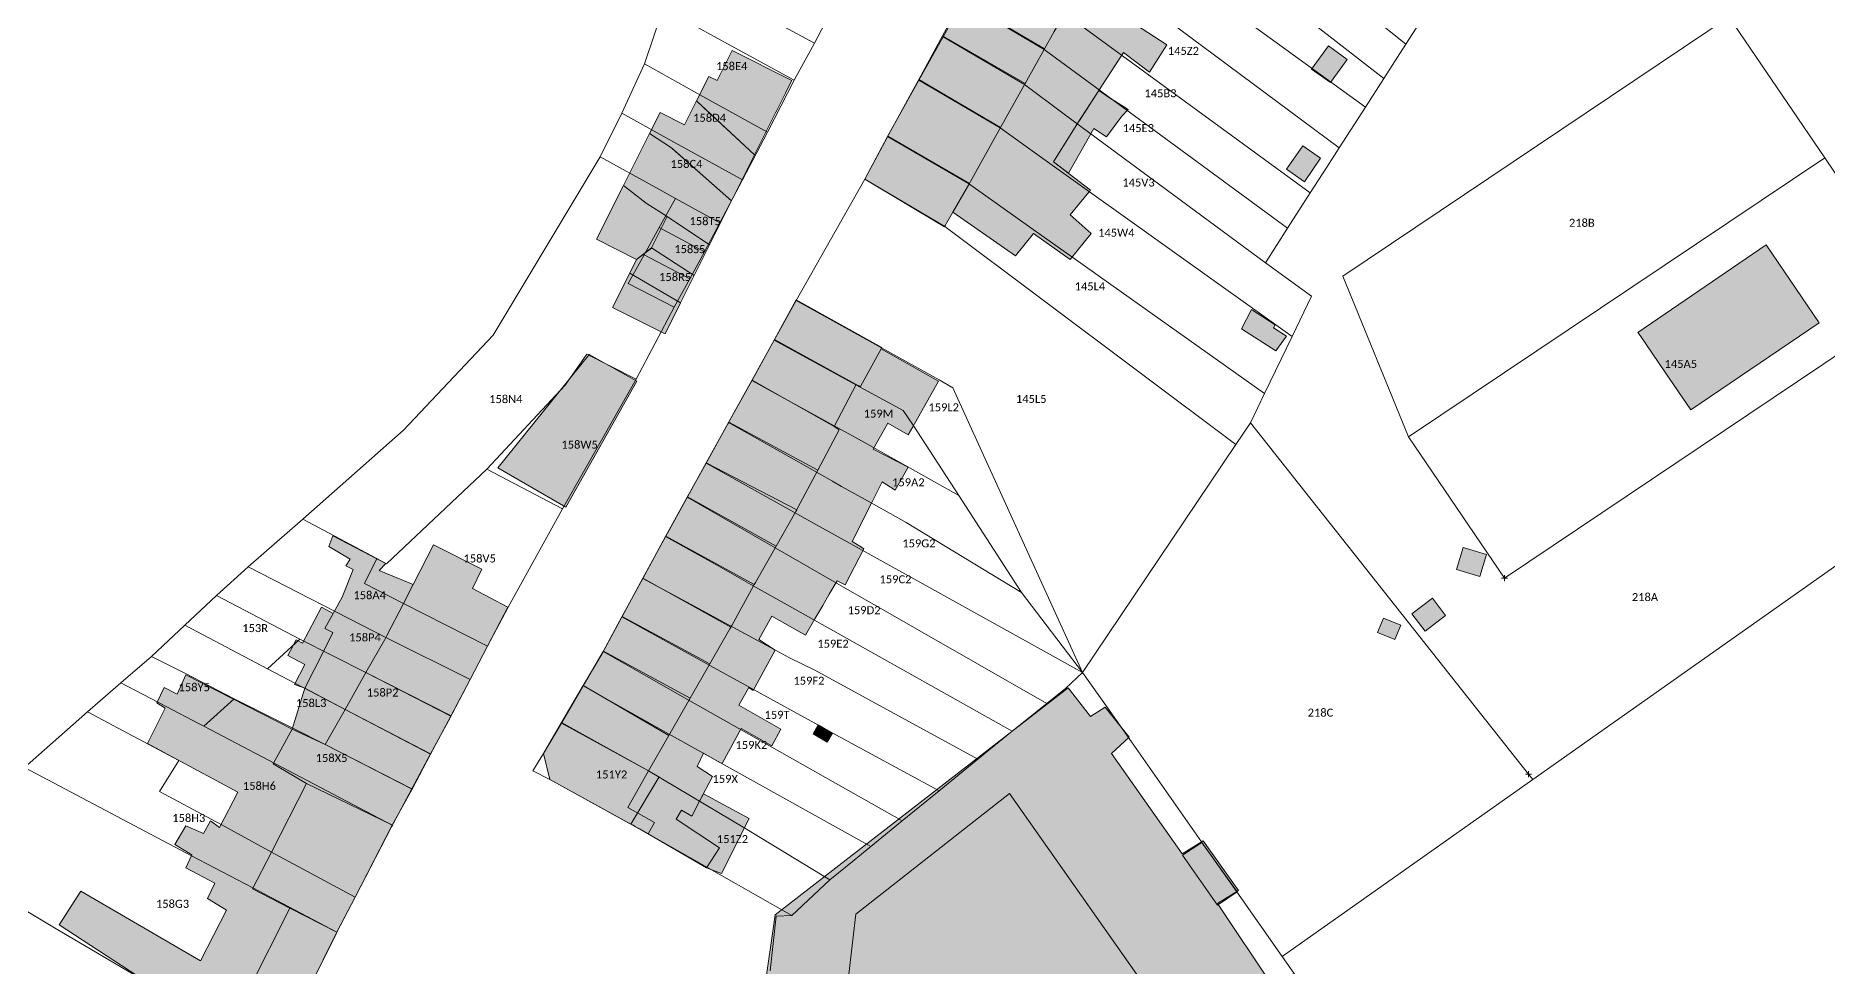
# Model space of a CAD drawing. Header units: metres. Extents: x 113120 to 240396, y 120329 to 242116.
# Drawn here: x 119616.5 to 119795.6, y 121404.3 to 121497.3 of the extents above; entities that cross this region are included whole.
import ezdxf

# ---------------------------------------------------------------- set-up
doc = ezdxf.new("R2010")
doc.units = ezdxf.units.M
doc.header["$LTSCALE"] = 3
doc.header["$PDMODE"] = 2
doc.header["$PDSIZE"] = 0.3
for name, color, linetype, lineweight in [('Bpn_CaPa', 78, 'Continuous', 0), ('Bpn_ReBu', 4, 'Continuous', 0), ('Bpt_CaNu', 7, 'Continuous', 0), ('Bpt_PrSt', 7, 'Continuous', 0), ('Hachure bâtiment', 11, 'Continuous', 0)]:
    doc.layers.add(name, color=color, linetype=linetype, lineweight=lineweight)
doc.styles.add('Legend', font='')
doc.styles.get('Legend').set_extended_font_data('Calibri')

msp = doc.modelspace()

# ---------------------------------------------------------------- hatches: boundary and pattern name
at = {"layer": 'Hachure bâtiment'}
h = msp.add_hatch(color=256, dxfattribs=at)
h.dxf.hatch_style = 1
h.paths.add_polyline_path([(119719.34, 121499.58), (119718.28, 121497.75), (119717.3, 121496), (119709.07, 121500.83), (119711.01, 121504.35)])
h = msp.add_hatch(color=256, dxfattribs=at)
h.dxf.hatch_style = 1
h.paths.add_polyline_path([(119729.55, 121496.4), (119727.8, 121493.67), (119725.22, 121495.62), (119722.74, 121491.82), (119720.65, 121488.62), (119718.22, 121484.72), (119721.9, 121481.87), (119721.74, 121481.67), (119719.87, 121479.4), (119721.97, 121477.55), (119719.89, 121474.93), (119716.2, 121477.55), (119714.42, 121475.32), (119708.14, 121479.66), (119709.61, 121482.2), (119709.73, 121482.39), (119709.81, 121482.54), (119709.92, 121482.73), (119712.93, 121488.15), (119715.24, 121492.29), (119715.38, 121492.55), (119717.3, 121496), (119718.28, 121497.75), (119719.34, 121499.58), (119720.8, 121502.1)])
h = msp.add_hatch(color=256, dxfattribs=at)
h.dxf.hatch_style = 1
h.paths.add_polyline_path([(119717.3, 121496), (119715.38, 121492.55), (119707.12, 121497.3), (119707.69, 121498.34), (119707.84, 121498.61), (119708.43, 121499.67), (119709.07, 121500.83)])
h = msp.add_hatch(color=256, dxfattribs=at)
h.dxf.hatch_style = 1
h.paths.add_polyline_path([(119715.38, 121492.55), (119715.24, 121492.29), (119712.93, 121488.15), (119704.74, 121492.94), (119707.12, 121497.3)])
h = msp.add_hatch(color=256, dxfattribs=at)
h.dxf.hatch_style = 1
h.paths.add_polyline_path([(119684.57, 121492.85), (119686.07, 121495.83), (119692.05, 121492.84), (119691.59, 121491.92), (119691.41, 121491.57), (119691.29, 121491.31), (119690.55, 121489.85), (119690.43, 121489.6), (119689.83, 121488.41), (119688.33, 121485.42), (119683.22, 121490.14), (119682.52, 121490.79), (119683.76, 121493.25)])
h = msp.add_hatch(color=256, dxfattribs=at)
h.dxf.hatch_style = 1
h.paths.add_polyline_path([(119747.57, 121494.95), (119745.9, 121492.62), (119744.02, 121493.97), (119745.7, 121496.3)])
h = msp.add_hatch(color=256, dxfattribs=at)
h.dxf.hatch_style = 1
h.paths.add_polyline_path([(119712.93, 121488.15), (119709.92, 121482.73), (119709.81, 121482.54), (119701.65, 121487.28), (119701.73, 121487.42), (119704.74, 121492.94)])
h = msp.add_hatch(color=256, dxfattribs=at)
h.dxf.hatch_style = 1
h.paths.add_polyline_path([(119680.12, 121486), (119680.02, 121486.1), (119677.82, 121487.53), (119678.88, 121489.65), (119681.33, 121488.42), (119682.52, 121490.79), (119688.33, 121485.42), (119688.13, 121485.01), (119686.03, 121480.82)])
h = msp.add_hatch(color=256, dxfattribs=at)
h.dxf.hatch_style = 1
h.paths.add_polyline_path([(119722.24, 121488.04), (119719.72, 121483.56), (119718.22, 121484.72), (119720.65, 121488.62), (119720.87, 121488.95), (119722.74, 121491.82), (119723.93, 121491.05), (119724.32, 121490.8), (119725.68, 121489.93), (119725.06, 121489.27), (119723.51, 121487.2)], flags=17)
h = msp.add_hatch(color=256, dxfattribs=at)
h.dxf.hatch_style = 1
h.paths.add_polyline_path([(119686.03, 121480.82), (119683.82, 121476.4), (119679.59, 121479.25), (119677.49, 121480.58), (119675.22, 121482.33), (119677.82, 121487.53), (119680.02, 121486.1)])
h = msp.add_hatch(color=256, dxfattribs=at)
h.dxf.hatch_style = 1
h.paths.add_polyline_path([(119709.81, 121482.54), (119709.73, 121482.39), (119709.61, 121482.2), (119708.14, 121479.66), (119707.52, 121478.58), (119707.41, 121478.39), (119707.32, 121478.22), (119699.35, 121482.97), (119699.43, 121483.1), (119701.57, 121487.13), (119701.65, 121487.28)])
h = msp.add_hatch(color=256, dxfattribs=at)
h.dxf.hatch_style = 1
h.paths.add_polyline_path([(119744.92, 121485.07), (119743.3, 121482.72), (119741.52, 121483.97), (119743.15, 121486.32)])
h = msp.add_hatch(color=256, dxfattribs=at)
h.dxf.hatch_style = 1
h.paths.add_polyline_path([(119672.53, 121476.96), (119675.22, 121482.33), (119677.49, 121480.58), (119679.59, 121479.25), (119678.02, 121476.11), (119676.53, 121474.95)])
h = msp.add_hatch(color=256, dxfattribs=at)
h.dxf.hatch_style = 1
h.paths.add_polyline_path([(119678.02, 121476.11), (119679.59, 121479.25), (119683.82, 121476.4), (119682.29, 121473.34)])
h = msp.add_hatch(color=256, dxfattribs=at)
h.dxf.hatch_style = 1
h.paths.add_polyline_path([(119676.53, 121474.95), (119678.01, 121476.09), (119678.02, 121476.11), (119682.29, 121473.34), (119680.91, 121470.6), (119675.84, 121473.58)])
h = msp.add_hatch(color=256, dxfattribs=at)
h.dxf.hatch_style = 1
h.paths.add_polyline_path([(119794.77, 121468.62), (119781.95, 121459.9), (119779.35, 121463.71), (119776.87, 121467.33), (119776.65, 121467.65), (119789.47, 121476.4)])
h = msp.add_hatch(color=256, dxfattribs=at)
h.dxf.hatch_style = 1
h.paths.add_polyline_path([(119679.37, 121467.52), (119674.12, 121470.14), (119675.84, 121473.58), (119680.91, 121470.6)])
h = msp.add_hatch(color=256, dxfattribs=at)
h.dxf.hatch_style = 1
h.paths.add_polyline_path([(119701.05, 121466.15), (119700.97, 121466), (119698.92, 121462.25), (119698.5, 121462.45), (119690.31, 121466.94), (119692.5, 121470.9)])
h = msp.add_hatch(color=256, dxfattribs=at)
h.dxf.hatch_style = 1
h.paths.add_polyline_path([(119740.37, 121468.42), (119740.2, 121468.12), (119741.52, 121467.27), (119740.44, 121465.8), (119737.02, 121468.02), (119738, 121469.95)])
h = msp.add_hatch(color=256, dxfattribs=at)
h.dxf.hatch_style = 1
h.paths.add_polyline_path([(119698.5, 121462.45), (119696.3, 121458.25), (119688.07, 121462.89), (119690.31, 121466.94)])
h = msp.add_hatch(color=256, dxfattribs=at)
h.dxf.hatch_style = 1
h.paths.add_polyline_path([(119676.54, 121462.79), (119669.46, 121450.2), (119662.67, 121454.13), (119671.79, 121465.46)])
h = msp.add_hatch(color=256, dxfattribs=at)
h.dxf.hatch_style = 1
h.paths.add_polyline_path([(119699.36, 121391.81), (119714.3, 121375.18), (119717.67, 121377.59), (119718.8, 121376.31), (119723.77, 121380.49), (119722.64, 121381.62), (119735.02, 121391.44), (119713.82, 121421.56), (119698.44, 121409.5), (119696.51, 121392.94)], flags=16)
h.paths.add_polyline_path([(119706.71, 121462.79), (119704.14, 121458.23), (119703.67, 121457.42), (119701.65, 121458.57), (119700.2, 121456), (119703.7, 121454.17), (119702.4, 121451.9), (119701.1, 121452.72), (119700.02, 121450.6), (119698.07, 121446.77), (119699.01, 121446.18), (119699.25, 121446.03), (119697.4, 121442.42), (119696.57, 121442.82), (119695.8, 121441.49), (119695.15, 121440.37), (119694.36, 121439.01), (119693.42, 121437.4), (119690.05, 121439.3), (119688.75, 121436.95), (119690.37, 121435.9), (119688.2, 121431.85), (119687.75, 121432.17), (119686.75, 121430.4), (119690.95, 121428), (119690.05, 121426.32), (119687, 121428.05), (119685.08, 121424.55), (119684.8, 121424.71), (119683.22, 121425.6), (119682.57, 121424.27), (119684.12, 121423.25), (119682.83, 121420.79), (119682.05, 121419.3), (119681.02, 121419.9), (119680.47, 121419), (119684.82, 121416.15), (119683.52, 121414.15), (119676.82, 121418.03), (119676.43, 121418.25), (119676.17, 121418.4), (119675.95, 121418.5), (119678.77, 121423.22), (119677.72, 121423.82), (119679.75, 121427.37), (119681.88, 121431.08), (119683.85, 121434.52), (119685.85, 121438.02), (119685.95, 121438.19), (119686.04, 121438.35), (119688.22, 121442.32), (119688.3, 121442.45), (119688.41, 121442.65), (119690.47, 121446.29), (119692.45, 121449.77), (119692.54, 121449.93), (119692.62, 121450.09), (119694.65, 121453.89), (119696.8, 121457.92), (119696.3, 121458.25), (119698.5, 121462.45), (119698.92, 121462.25), (119700.97, 121466)])
h = msp.add_hatch(color=256, dxfattribs=at)
h.dxf.hatch_style = 1
h.paths.add_polyline_path([(119696.3, 121458.25), (119696.8, 121457.92), (119694.65, 121453.89), (119685.74, 121458.67), (119685.85, 121458.87), (119688.07, 121462.89)], flags=17)
h = msp.add_hatch(color=256, dxfattribs=at)
h.dxf.hatch_style = 1
h.paths.add_polyline_path([(119694.65, 121453.89), (119692.62, 121450.09), (119692.54, 121449.93), (119683.5, 121454.63), (119685.65, 121458.52), (119685.74, 121458.67)], flags=17)
h = msp.add_hatch(color=256, dxfattribs=at)
h.dxf.hatch_style = 1
h.paths.add_polyline_path([(119692.54, 121449.93), (119692.45, 121449.77), (119690.47, 121446.29), (119681.62, 121451.22), (119683.5, 121454.63)], flags=17)
h = msp.add_hatch(color=256, dxfattribs=at)
h.dxf.hatch_style = 1
h.paths.add_polyline_path([(119690.47, 121446.29), (119688.41, 121442.65), (119688.3, 121442.45), (119679.45, 121447.3), (119681.62, 121451.22)], flags=17)
h = msp.add_hatch(color=256, dxfattribs=at)
h.dxf.hatch_style = 1
h.paths.add_polyline_path([(119651.44, 121444.56), (119650.8, 121443.85), (119654.19, 121442.47), (119653.21, 121440.56), (119651.53, 121437.3), (119651.46, 121437.16), (119651.35, 121436.97), (119649.47, 121433.65), (119647.39, 121429.97), (119643.37, 121432.1), (119645.23, 121435.75), (119646.15, 121437.67), (119645.37, 121438.07), (119647.1, 121441.2), (119648.2, 121443.97), (119647.47, 121444.32), (119647.9, 121445), (119645.75, 121446.25), (119646.17, 121447.32)])
h = msp.add_hatch(color=256, dxfattribs=at)
h.dxf.hatch_style = 1
h.paths.add_polyline_path([(119688.3, 121442.45), (119688.22, 121442.32), (119686.04, 121438.35), (119685.95, 121438.19), (119677.16, 121443.09), (119679.45, 121447.3)], flags=17)
h = msp.add_hatch(color=256, dxfattribs=at)
h.dxf.hatch_style = 1
h.paths.add_polyline_path([(119661.07, 121444), (119660.12, 121442.07), (119663.65, 121440.2), (119661.62, 121436.3), (119653.21, 121440.56), (119654.19, 121442.47), (119656.22, 121446.42)])
h = msp.add_hatch(color=256, dxfattribs=at)
h.dxf.hatch_style = 1
h.paths.add_polyline_path([(119761.5, 121445.45), (119760.85, 121443.27), (119758.52, 121443.97), (119759.17, 121446.17)])
h = msp.add_hatch(color=256, dxfattribs=at)
h.dxf.hatch_style = 1
h.paths.add_polyline_path([(119685.95, 121438.19), (119685.85, 121438.02), (119683.85, 121434.52), (119675.08, 121439.25), (119677.16, 121443.09)])
h = msp.add_hatch(color=256, dxfattribs=at)
h.dxf.hatch_style = 1
h.paths.add_polyline_path([(119643.37, 121432.1), (119642.31, 121432.47), (119643.35, 121434.45), (119641.64, 121435.35), (119642.48, 121436.94), (119643.13, 121436.6), (119645.02, 121440.19), (119646.2, 121439.57), (119645.37, 121438.07), (119646.15, 121437.67), (119645.23, 121435.75)])
h = msp.add_hatch(color=256, dxfattribs=at)
h.dxf.hatch_style = 1
h.paths.add_polyline_path([(119661.62, 121436.3), (119659.88, 121432.97), (119651.46, 121437.16), (119651.53, 121437.3), (119653.21, 121440.56)])
h = msp.add_hatch(color=256, dxfattribs=at)
h.dxf.hatch_style = 1
h.paths.add_polyline_path([(119757.42, 121439.37), (119755.37, 121437.8), (119754.05, 121439.52), (119756.1, 121441.08)])
h = msp.add_hatch(color=256, dxfattribs=at)
h.dxf.hatch_style = 1
h.paths.add_polyline_path([(119683.85, 121434.52), (119681.88, 121431.08), (119673.21, 121435.8), (119673.32, 121436), (119675.08, 121439.25)])
h = msp.add_hatch(color=256, dxfattribs=at)
h.dxf.hatch_style = 1
h.paths.add_polyline_path([(119752.95, 121438.4), (119752.35, 121436.95), (119750.62, 121437.67), (119751.2, 121439.1)])
h = msp.add_hatch(color=256, dxfattribs=at)
h.dxf.hatch_style = 1
h.paths.add_polyline_path([(119659.88, 121432.97), (119658.09, 121429.54), (119657.99, 121429.34), (119649.47, 121433.65), (119651.35, 121436.97), (119651.46, 121437.16)])
h = msp.add_hatch(color=256, dxfattribs=at)
h.dxf.hatch_style = 1
h.paths.add_polyline_path([(119681.88, 121431.08), (119679.75, 121427.37), (119671.2, 121432.37), (119673.14, 121435.67), (119673.21, 121435.8)])
h = msp.add_hatch(color=256, dxfattribs=at)
h.dxf.hatch_style = 1
h.paths.add_polyline_path([(119642.09, 121427.98), (119640.2, 121424.52), (119643.52, 121422.55), (119640.01, 121415.7), (119638.12, 121412.02), (119641.87, 121410.12), (119637.77, 121401.97), (119640.92, 121400.24), (119638.67, 121396.13), (119630.1, 121401.07), (119626.9, 121395.79), (119623.89, 121390.81), (119623.73, 121390.56), (119622.01, 121391.58), (119624.05, 121394.92), (119621.65, 121396.57), (119622.8, 121398.32), (119625.02, 121396.82), (119628.2, 121402.32), (119618.8, 121408.45), (119620.97, 121411.8), (119632.92, 121404.85), (119635.52, 121409.9), (119633.62, 121411.07), (119634.35, 121412.6), (119631.45, 121414.15), (119632.07, 121415.45), (119630.35, 121416.47), (119631.47, 121418.35), (119633.22, 121417.57), (119633.92, 121418.82), (119634.82, 121418.17), (119636.65, 121421.7), (119630.1, 121425.23), (119627.62, 121426.57), (119629.4, 121430.1), (119628.55, 121430.62), (119629.3, 121432.17), (119630.6, 121431.5), (119631.47, 121433.42)])
h = msp.add_hatch(color=256, dxfattribs=at)
h.dxf.hatch_style = 1
h.paths.add_polyline_path([(119657.99, 121429.34), (119657.91, 121429.19), (119655.93, 121425.52), (119647.39, 121429.97), (119649.47, 121433.65)])
h = msp.add_hatch(color=256, dxfattribs=at)
h.dxf.hatch_style = 1
h.paths.add_polyline_path([(119643.37, 121432.1), (119647.39, 121429.97), (119645.4, 121426.47), (119642.09, 121427.98)])
h = msp.add_hatch(color=256, dxfattribs=at)
h.dxf.hatch_style = 1
h.paths.add_polyline_path([(119679.75, 121427.37), (119677.72, 121423.82), (119669.03, 121428.65), (119671.2, 121432.37)])
h = msp.add_hatch(color=256, dxfattribs=at)
h.dxf.hatch_style = 1
h.paths.add_polyline_path([(119699.36, 121391.81), (119714.3, 121375.18), (119717.67, 121377.59), (119718.8, 121376.31), (119723.77, 121380.49), (119722.64, 121381.62), (119735.02, 121391.44), (119713.82, 121421.56), (119698.44, 121409.5), (119696.51, 121392.94)], flags=16)
h.paths.add_polyline_path([(119687.04, 121386.21), (119690.39, 121409.44), (119719.68, 121432.12), (119721.92, 121429.25), (119723.37, 121430.21), (119725.77, 121427.18), (119724.01, 121425.57), (119731.09, 121415.54), (119733.18, 121416.82), (119736.71, 121411.86), (119734.63, 121410.58), (119740.18, 121402.25), (119742.26, 121403.7), (119744.83, 121400.18), (119742.59, 121398.57), (119745.96, 121394.57), (119732.91, 121383.81), (119741.14, 121373.7), (119764.46, 121359.77), (119768.15, 121360.1), (119772.01, 121355.14), (119769.13, 121348.39), (119764, 121347.1), (119759.82, 121352.38), (119754.84, 121353.65), (119752.11, 121350.11), (119728.17, 121363.85), (119729.45, 121365.45), (119723.02, 121369.29), (119720.94, 121366.23), (119721.74, 121365.91), (119717.48, 121359.07), (119714.42, 121360.67), (119719.71, 121369.67), (119717.46, 121371.51), (119706.5, 121362.67), (119697.09, 121373.67)])
h = msp.add_hatch(color=256, dxfattribs=at)
h.dxf.hatch_style = 1
h.paths.add_polyline_path([(119655.93, 121425.52), (119654.05, 121422.02), (119645.4, 121426.47), (119647.39, 121429.97)])
h = msp.add_hatch(color=256, dxfattribs=at)
h.dxf.hatch_style = 1
h.paths.add_polyline_path([(119645.4, 121426.47), (119654.05, 121422.02), (119652.21, 121418.59), (119652.11, 121418.39), (119643.52, 121422.55), (119640.2, 121424.52), (119642.09, 121427.98)])
h = msp.add_hatch(color=256, dxfattribs=at)
h.dxf.hatch_style = 1
h.paths.add_polyline_path([(119677.72, 121423.82), (119678.77, 121423.22), (119675.95, 121418.5), (119667.85, 121422.95), (119667.22, 121425.55), (119669.03, 121428.65)])
h = msp.add_hatch(color=256, dxfattribs=at)
h.dxf.hatch_style = 1
h.paths.add_polyline_path([(119696.12, 121427.6), (119695.6, 121426.7), (119694.17, 121427.52), (119694.7, 121428.42)], flags=17)
h = msp.add_hatch(color=256, dxfattribs=at)
h.dxf.hatch_style = 1
h.paths.add_polyline_path([(119652.11, 121418.39), (119652.02, 121418.23), (119648.38, 121411.2), (119640.01, 121415.7), (119643.52, 121422.55)])
h = msp.add_hatch(color=256, dxfattribs=at)
h.dxf.hatch_style = 1
h.paths.add_polyline_path([(119683.52, 121414.15), (119684.82, 121416.15), (119680.47, 121419), (119681.02, 121419.9), (119682.05, 121419.3), (119682.83, 121420.79), (119683.22, 121421.52), (119687.78, 121419.07), (119685.03, 121413.58)])
h = msp.add_hatch(color=256, dxfattribs=at)
h.dxf.hatch_style = 1
h.paths.add_polyline_path([(119684.58, 121382.63), (119683.9, 121383.44), (119687.04, 121386.21), (119697.09, 121373.67), (119692.82, 121370.14), (119688.2, 121375.45), (119683.46, 121381.71)])
h.paths.add_polyline_path([(119699.36, 121391.81), (119714.3, 121375.18), (119717.67, 121377.59), (119718.8, 121376.31), (119723.77, 121380.49), (119722.64, 121381.62), (119735.02, 121391.44), (119713.82, 121421.56), (119698.44, 121409.5), (119696.51, 121392.94)], flags=16)
h = msp.add_hatch(color=256, dxfattribs=at)
h.dxf.hatch_style = 1
h.paths.add_polyline_path([(119736.57, 121411.72), (119734.61, 121410.42), (119731.11, 121415.4), (119733.04, 121416.67)], flags=17)
h.paths.add_polyline_path([(119699.36, 121391.81), (119714.3, 121375.18), (119717.67, 121377.59), (119718.8, 121376.31), (119723.77, 121380.49), (119722.64, 121381.62), (119735.02, 121391.44), (119713.82, 121421.56), (119698.44, 121409.5), (119696.51, 121392.94)], flags=16)
h = msp.add_hatch(color=256, dxfattribs=at)
h.dxf.hatch_style = 1
h.paths.add_polyline_path([(119648.38, 121411.2), (119646.67, 121407.89), (119646.56, 121407.69), (119641.87, 121410.12), (119638.12, 121412.02), (119640.01, 121415.7)])
h = msp.add_hatch(color=256, dxfattribs=at)
h.dxf.hatch_style = 1
h.paths.add_polyline_path([(119646.56, 121407.69), (119646.5, 121407.55), (119642.45, 121399.4), (119640.92, 121400.24), (119637.77, 121401.97), (119641.87, 121410.12)])

# ---------------------------------------------------------------- linework, layer by layer
at = {"layer": 'Bpn_CaPa'}
for points in [[(119775.13, 121514.21), (119773.29, 121516.85), (119770.76, 121520.51), (119770.59, 121520.72), (119769.34, 121522.24), (119768.1, 121523.79), (119767.93, 121524.26), (119771.34, 121528.28), (119774.66, 121532.21), (119851.23, 121424.46), (119931.09, 121312.98), (119960.85, 121272.14), (119977.53, 121266.37), (119968.02, 121256.46), (119957.59, 121269.29), (119935.53, 121296.44), (119905.82, 121335.93), (119810.1, 121474.64), (119804.89, 121470.98), (119795.36, 121485.1), (119785.76, 121499.2), (119775.13, 121514.21)], [(119753.46, 121496.47), (119735.46, 121510.94), (119728.92, 121516.51), (119720.66, 121521.25), (119722.83, 121525.13), (119731.05, 121520.27), (119747, 121506.62), (119751.77, 121503.13), (119755.74, 121500.02), (119753.46, 121496.47)], [(119753.46, 121496.47), (119751.24, 121493.03), (119732.77, 121507.4), (119726.52, 121512.27), (119718.29, 121517.02), (119720.66, 121521.25), (119728.92, 121516.51), (119735.46, 121510.94), (119753.46, 121496.47)], [(119749.4, 121490.17), (119724.31, 121508.36), (119716.18, 121513.25), (119718.29, 121517.02), (119726.52, 121512.27), (119732.77, 121507.4), (119751.24, 121493.03), (119749.4, 121490.17)], [(119749.4, 121490.17), (119746.79, 121486.1), (119722.1, 121504.45), (119713.89, 121509.18), (119716.18, 121513.25), (119724.31, 121508.36), (119749.4, 121490.17)], [(119682, 121510.81), (119689.06, 121507.06), (119697.46, 121502.57), (119694.31, 121496.58), (119687.89, 121500.03), (119680.38, 121504.08), (119682, 121510.81)], [(119743.89, 121481.6), (119719.32, 121499.53), (119711.12, 121504.22), (119713.89, 121509.18), (119722.1, 121504.45), (119746.79, 121486.1), (119745.55, 121484.18), (119743.89, 121481.6)], [(119692.3, 121492.86), (119685.98, 121496.31), (119679.17, 121500.03), (119680.38, 121504.08), (119687.89, 121500.03), (119694.31, 121496.58), (119692.3, 121492.86)], [(119741.63, 121478.09), (119717.29, 121495.94), (119709.16, 121500.72), (119711.12, 121504.22), (119719.32, 121499.53), (119743.89, 121481.6), (119741.63, 121478.09)], [(119692.3, 121492.86), (119689.61, 121487.68), (119683.15, 121491.22), (119677.33, 121494.5), (119679.17, 121500.03), (119685.98, 121496.31), (119692.3, 121492.86)], [(119741.63, 121478.09), (119739.4, 121474.62), (119721.72, 121487.66), (119719.16, 121489.57), (119715.31, 121492.44), (119707.19, 121497.2), (119709.16, 121500.72), (119717.29, 121495.94), (119741.63, 121478.09)], [(119753.72, 121457.21), (119747.14, 121473.29), (119783.65, 121497.78), (119785.59, 121499.08), (119785.76, 121499.2), (119795.36, 121485.1), (119753.72, 121457.21)], [(119704.76, 121492.87), (119707.19, 121497.2), (119715.31, 121492.44), (119719.16, 121489.57), (119721.72, 121487.66), (119739.4, 121474.62), (119744.01, 121471.29), (119742.07, 121467.26), (119717.63, 121484.72), (119712.87, 121488.12), (119704.76, 121492.87)], [(119687.11, 121482.9), (119680.67, 121486.44), (119675.06, 121489.56), (119677.33, 121494.5), (119683.15, 121491.22), (119689.61, 121487.68), (119687.11, 121482.9)], [(119704.76, 121492.87), (119712.87, 121488.12), (119717.63, 121484.72), (119742.07, 121467.26), (119739.32, 121461.55), (119723.96, 121472.44), (119721.19, 121474.4), (119716.19, 121477.94), (119709.71, 121482.54), (119701.61, 121487.25), (119704.76, 121492.87)], [(119687.11, 121482.9), (119684.85, 121478.61), (119680.43, 121481.04), (119678.45, 121482.13), (119672.88, 121485.19), (119675.06, 121489.56), (119680.67, 121486.44), (119687.11, 121482.9)], [(119736.44, 121456.44), (119707.34, 121478.25), (119699.35, 121482.97), (119701.61, 121487.25), (119709.71, 121482.54), (119716.19, 121477.94), (119721.19, 121474.4), (119723.96, 121472.44), (119739.32, 121461.55), (119737.91, 121458.63), (119736.44, 121456.44)], [(119643.14, 121448.98), (119653.22, 121457.88), (119662.2, 121467.37), (119672.88, 121485.19), (119678.45, 121482.13), (119680.43, 121481.04), (119678.8, 121478.14), (119677.28, 121475.42), (119675.7, 121472.56), (119680.3, 121470.17), (119676.47, 121462.97), (119671.55, 121465.47), (119669.37, 121462.37), (119661.55, 121453.99), (119651.52, 121444.52), (119650.55, 121445.06), (119643.14, 121448.98)], [(119753.72, 121457.21), (119795.36, 121485.1), (119804.89, 121470.98), (119763.31, 121443.1), (119753.72, 121457.21)], [(119736.44, 121456.44), (119721.13, 121433.67), (119708.15, 121462.12), (119706.78, 121462.91), (119692.48, 121470.86), (119699.35, 121482.97), (119707.34, 121478.25), (119736.44, 121456.44)], [(119680.43, 121481.04), (119684.85, 121478.61), (119683.31, 121475.7), (119678.8, 121478.14), (119680.43, 121481.04)], [(119681.84, 121473.01), (119677.28, 121475.42), (119678.8, 121478.14), (119683.31, 121475.7), (119681.84, 121473.01)], [(119681.84, 121473.01), (119680.3, 121470.17), (119675.7, 121472.56), (119677.28, 121475.42), (119681.84, 121473.01)], [(119708.74, 121451.36), (119704.17, 121458.38), (119703.17, 121459.84), (119698.44, 121462.43), (119690.29, 121466.89), (119692.48, 121470.86), (119706.78, 121462.91), (119708.15, 121462.12), (119721.13, 121433.67), (119715.02, 121441.67), (119708.74, 121451.36)], [(119708.74, 121451.36), (119698.49, 121457.11), (119696.29, 121458.32), (119688.05, 121462.85), (119690.29, 121466.89), (119698.44, 121462.43), (119703.17, 121459.84), (119704.17, 121458.38), (119708.74, 121451.36)], [(119661.55, 121453.99), (119669.37, 121462.37), (119671.55, 121465.47), (119676.47, 121462.97), (119669.11, 121450.01), (119661.55, 121453.99)], [(119708.74, 121451.36), (119715.02, 121441.67), (119703.48, 121448.64), (119699.97, 121450.61), (119697.03, 121452.26), (119696.11, 121452.77), (119685.72, 121458.65), (119688.05, 121462.85), (119696.29, 121458.32), (119698.49, 121457.11), (119708.74, 121451.36)], [(119715.02, 121441.67), (119721.13, 121433.67), (119696.08, 121447.56), (119694.82, 121448.26), (119683.48, 121454.59), (119685.72, 121458.65), (119696.11, 121452.77), (119697.03, 121452.26), (119699.97, 121450.61), (119703.48, 121448.64), (119715.02, 121441.67)], [(119736.44, 121456.44), (119737.91, 121458.63), (119765.7, 121423.5), (119766.13, 121422.95), (119741.07, 121405.28), (119736.54, 121411.72), (119733.03, 121416.73), (119726.01, 121426.72), (119723.65, 121430.08), (119721.13, 121433.67), (119736.44, 121456.44)], [(119717.55, 121430.56), (119697.23, 121442.2), (119696.13, 121442.83), (119681.59, 121451.17), (119683.48, 121454.59), (119694.82, 121448.26), (119696.08, 121447.56), (119721.13, 121433.67), (119719.4, 121432.05), (119717.55, 121430.56)], [(119661.62, 121436.3), (119653.21, 121440.56), (119649.33, 121442.56), (119650.55, 121445.06), (119651.52, 121444.52), (119661.55, 121453.99), (119669.11, 121450.01), (119663.7, 121440.18), (119661.62, 121436.3)], [(119717.55, 121430.56), (119714.08, 121427.78), (119690.44, 121441.06), (119687.94, 121442.47), (119684.67, 121444.31), (119679.43, 121447.26), (119681.59, 121451.17), (119696.13, 121442.83), (119697.23, 121442.2), (119717.55, 121430.56)], [(119659.88, 121432.97), (119651.45, 121437.15), (119637.7, 121444.22), (119643.14, 121448.98), (119650.55, 121445.06), (119649.33, 121442.56), (119653.21, 121440.56), (119661.62, 121436.3), (119659.88, 121432.97)], [(119677.14, 121443.04), (119679.43, 121447.26), (119684.67, 121444.31), (119687.94, 121442.47), (119690.44, 121441.06), (119714.08, 121427.78), (119711.38, 121425.6), (119710.64, 121425), (119694.35, 121433.91), (119691.83, 121435.13), (119690.34, 121435.94), (119685.72, 121438.43), (119682.41, 121440.21), (119677.14, 121443.04)], [(119659.88, 121432.97), (119657.97, 121429.31), (119649.47, 121433.65), (119642.87, 121436.99), (119634.53, 121441.37), (119637.7, 121444.22), (119651.45, 121437.15), (119659.88, 121432.97)], [(119706.77, 121421.82), (119696.1, 121427.63), (119694.65, 121428.42), (119688.21, 121431.97), (119683.56, 121434.53), (119675.06, 121439.21), (119677.14, 121443.04), (119682.41, 121440.21), (119685.72, 121438.43), (119690.34, 121435.94), (119691.83, 121435.13), (119694.35, 121433.91), (119710.64, 121425), (119706.77, 121421.82)], [(119634.53, 121441.37), (119642.87, 121436.99), (119639.63, 121434.02), (119631.35, 121438.39), (119634.53, 121441.37)], [(119628.02, 121435.27), (119631.35, 121438.39), (119639.63, 121434.02), (119647.39, 121429.97), (119655.93, 121425.51), (119654.09, 121422), (119645.4, 121426.47), (119642.17, 121428.08), (119636.3, 121431.03), (119631.41, 121433.57), (119628.02, 121435.27)], [(119706.77, 121421.82), (119703.09, 121418.82), (119681.61, 121430.97), (119673.19, 121435.76), (119675.06, 121439.21), (119683.56, 121434.53), (119688.21, 121431.97), (119694.65, 121428.42), (119696.1, 121427.63), (119706.77, 121421.82)], [(119642.87, 121436.99), (119649.47, 121433.65), (119657.97, 121429.31), (119655.93, 121425.51), (119647.39, 121429.97), (119639.63, 121434.02), (119642.87, 121436.99)], [(119633.27, 121428.29), (119632.79, 121428.54), (119629.5, 121430.26), (119624.97, 121432.63), (119628.02, 121435.27), (119631.41, 121433.57), (119636.3, 121431.03), (119633.27, 121428.29)], [(119671.18, 121432.33), (119673.19, 121435.76), (119681.61, 121430.97), (119703.09, 121418.82), (119699.95, 121416.26), (119679.71, 121427.53), (119671.18, 121432.33)], [(119633.27, 121428.29), (119652.1, 121418.4), (119648.38, 121411.2), (119640.01, 121415.7), (119634.98, 121418.48), (119628.83, 121421.78), (119630.75, 121424.88), (119621.62, 121429.73), (119624.97, 121432.63), (119629.5, 121430.26), (119632.79, 121428.54), (119633.27, 121428.29)], [(119633.27, 121428.29), (119636.3, 121431.03), (119642.17, 121428.08), (119645.4, 121426.47), (119654.09, 121422), (119652.1, 121418.4), (119633.27, 121428.29)], [(119695.86, 121412.92), (119687.34, 121418.09), (119677.72, 121423.82), (119669.01, 121428.61), (119671.18, 121432.33), (119679.71, 121427.53), (119699.95, 121416.26), (119698.27, 121414.89), (119695.86, 121412.92)], [(119646.57, 121407.7), (119638.17, 121412.12), (119632.03, 121415.35), (119615.32, 121424.17), (119621.62, 121429.73), (119630.75, 121424.88), (119628.83, 121421.78), (119634.98, 121418.48), (119640.01, 121415.7), (119648.38, 121411.2), (119646.57, 121407.7)], [(119677.69, 121417.52), (119667.85, 121422.95), (119666.16, 121423.82), (119667.22, 121425.55), (119669.01, 121428.61), (119677.72, 121423.82), (119675.65, 121420.16), (119678.33, 121418.67), (119677.69, 121417.52)], [(119605.7, 121415.77), (119614.57, 121423.5), (119615.32, 121424.17), (119632.03, 121415.35), (119638.17, 121412.12), (119646.57, 121407.7), (119642.45, 121399.4), (119640.92, 121400.24), (119638.9, 121396.08), (119630.16, 121401.16), (119618.49, 121408.04), (119612.07, 121411.86), (119605.7, 121415.77)], [(119677.69, 121417.52), (119678.33, 121418.67), (119675.65, 121420.16), (119677.72, 121423.82), (119687.34, 121418.09), (119695.86, 121412.92), (119692.04, 121409.38), (119684.79, 121413.49), (119677.69, 121417.52)], [(119607.11, 121407.1), (119612.07, 121411.86), (119618.49, 121408.04), (119630.16, 121401.16), (119638.9, 121396.08), (119635.45, 121390.29), (119626.69, 121395.43), (119607.11, 121407.1)]]:
    msp.add_lwpolyline(points, close=True, dxfattribs=at)
for points in [[(119679.17, 121500.03), (119677.33, 121494.5), (119675.06, 121489.56), (119672.88, 121485.19), (119662.2, 121467.37), (119653.22, 121457.88), (119643.14, 121448.98), (119637.7, 121444.22), (119634.53, 121441.37), (119631.35, 121438.39), (119628.02, 121435.27), (119624.97, 121432.63), (119621.62, 121429.73), (119615.32, 121424.17), (119615.32, 121424.17), (119614.57, 121423.5), (119590.02, 121455.24), (119591.08, 121456.06), (119560.48, 121516.55)], [(119783.65, 121497.78), (119747.14, 121473.29), (119753.72, 121457.21), (119763.31, 121443.1), (119804.89, 121470.98), (119814.19, 121456.84), (119808.59, 121452.89), (119766.13, 121422.95), (119765.7, 121423.5), (119737.91, 121458.63), (119739.32, 121461.55), (119742.07, 121467.26), (119744.01, 121471.29), (119739.4, 121474.62), (119739.4, 121474.62), (119741.63, 121478.09), (119743.89, 121481.6), (119745.55, 121484.18), (119746.79, 121486.1), (119749.4, 121490.17), (119751.24, 121493.03), (119753.46, 121496.47), (119755.74, 121500.02)], [(119859.89, 121261.66), (119785, 121342.22), (119747.25, 121396.48), (119747.25, 121396.48), (119744.5, 121400.39), (119742.41, 121403.37), (119741.07, 121405.28), (119766.13, 121422.95), (119808.59, 121452.89)], [(119689.87, 121403.83), (119690.47, 121409.32), (119692.04, 121409.38), (119695.86, 121412.92), (119698.27, 121414.89), (119699.95, 121416.26), (119703.09, 121418.82), (119706.77, 121421.82), (119710.64, 121425), (119711.38, 121425.6), (119714.08, 121427.78), (119717.55, 121430.56), (119719.4, 121432.05), (119721.13, 121433.67), (119723.65, 121430.08), (119726.01, 121426.72), (119733.03, 121416.73), (119736.54, 121411.72), (119741.07, 121405.28), (119742.41, 121403.37)]]:
    msp.add_lwpolyline(points, dxfattribs=at)
at = {"layer": 'Bpn_ReBu'}
for points in [[(119719.34, 121499.58), (119718.28, 121497.75), (119717.3, 121496), (119709.07, 121500.83), (119711.01, 121504.35), (119719.34, 121499.58)], [(119717.3, 121496), (119715.38, 121492.55), (119707.12, 121497.3), (119707.69, 121498.34), (119707.84, 121498.61), (119708.43, 121499.67), (119709.07, 121500.83), (119717.3, 121496)], [(119715.38, 121492.55), (119715.24, 121492.29), (119712.93, 121488.15), (119704.74, 121492.94), (119707.12, 121497.3), (119715.38, 121492.55)], [(119684.57, 121492.85), (119686.07, 121495.83), (119692.05, 121492.84), (119691.59, 121491.92), (119691.41, 121491.57), (119691.29, 121491.31), (119690.55, 121489.85), (119690.43, 121489.6), (119689.83, 121488.41), (119688.33, 121485.42), (119683.22, 121490.14), (119682.52, 121490.79), (119683.76, 121493.25), (119684.57, 121492.85)], [(119747.57, 121494.95), (119745.9, 121492.62), (119744.02, 121493.97), (119745.7, 121496.3), (119747.57, 121494.95)], [(119712.93, 121488.15), (119709.92, 121482.73), (119709.81, 121482.54), (119701.65, 121487.28), (119701.73, 121487.42), (119704.74, 121492.94), (119712.93, 121488.15)], [(119680.12, 121486), (119680.02, 121486.1), (119677.82, 121487.53), (119678.88, 121489.65), (119681.33, 121488.42), (119682.52, 121490.79), (119688.33, 121485.42), (119688.13, 121485.01), (119686.03, 121480.82), (119680.12, 121486)], [(119722.24, 121488.04), (119719.72, 121483.56), (119718.22, 121484.72), (119720.65, 121488.62), (119720.87, 121488.95), (119722.74, 121491.82), (119723.93, 121491.05), (119724.32, 121490.8), (119725.68, 121489.93), (119725.06, 121489.27), (119723.51, 121487.2), (119722.24, 121488.04)], [(119686.03, 121480.82), (119683.82, 121476.4), (119679.59, 121479.25), (119677.49, 121480.58), (119675.22, 121482.33), (119677.82, 121487.53), (119680.02, 121486.1), (119686.03, 121480.82)], [(119709.81, 121482.54), (119709.73, 121482.39), (119709.61, 121482.2), (119708.14, 121479.66), (119707.52, 121478.58), (119707.41, 121478.39), (119707.32, 121478.22), (119699.35, 121482.97), (119699.43, 121483.1), (119701.57, 121487.13), (119701.65, 121487.28), (119709.81, 121482.54)], [(119744.92, 121485.07), (119743.3, 121482.72), (119741.52, 121483.97), (119743.15, 121486.32), (119744.92, 121485.07)], [(119672.53, 121476.96), (119675.22, 121482.33), (119677.49, 121480.58), (119679.59, 121479.25), (119678.02, 121476.11), (119676.53, 121474.95), (119672.53, 121476.96)], [(119678.02, 121476.11), (119679.59, 121479.25), (119683.82, 121476.4), (119682.29, 121473.34), (119678.02, 121476.11)], [(119676.53, 121474.95), (119678.01, 121476.09), (119678.02, 121476.11), (119682.29, 121473.34), (119680.91, 121470.6), (119675.84, 121473.58), (119676.53, 121474.95)], [(119794.77, 121468.62), (119781.95, 121459.9), (119779.35, 121463.71), (119776.87, 121467.33), (119776.65, 121467.65), (119789.47, 121476.4), (119794.77, 121468.62)], [(119679.37, 121467.52), (119674.12, 121470.14), (119675.84, 121473.58), (119680.91, 121470.6), (119679.37, 121467.52)], [(119701.05, 121466.15), (119700.97, 121466), (119698.92, 121462.25), (119698.5, 121462.45), (119690.31, 121466.94), (119692.5, 121470.9), (119701.05, 121466.15)], [(119740.37, 121468.42), (119740.2, 121468.12), (119741.52, 121467.27), (119740.44, 121465.8), (119737.02, 121468.02), (119738, 121469.95), (119740.37, 121468.42)], [(119698.5, 121462.45), (119696.3, 121458.25), (119688.07, 121462.89), (119690.31, 121466.94), (119698.5, 121462.45)], [(119676.54, 121462.79), (119669.46, 121450.2), (119662.67, 121454.13), (119671.79, 121465.46), (119676.54, 121462.79)], [(119706.71, 121462.79), (119704.14, 121458.23), (119703.67, 121457.42), (119701.65, 121458.57), (119700.2, 121456), (119703.7, 121454.17), (119702.4, 121451.9), (119701.1, 121452.72), (119700.02, 121450.6), (119698.07, 121446.77), (119699.01, 121446.18), (119699.25, 121446.03), (119697.4, 121442.42), (119696.57, 121442.82), (119695.8, 121441.49), (119695.15, 121440.37), (119694.36, 121439.01), (119693.42, 121437.4), (119690.05, 121439.3), (119688.75, 121436.95), (119690.37, 121435.9), (119688.2, 121431.85), (119687.75, 121432.17), (119686.75, 121430.4), (119690.95, 121428), (119690.05, 121426.32), (119687, 121428.05), (119685.08, 121424.55), (119684.8, 121424.71), (119683.22, 121425.6), (119682.57, 121424.27), (119684.12, 121423.25), (119682.83, 121420.79), (119682.05, 121419.3), (119681.02, 121419.9), (119680.47, 121419), (119684.82, 121416.15), (119683.52, 121414.15), (119676.82, 121418.03), (119676.43, 121418.25), (119676.17, 121418.4), (119675.95, 121418.5), (119678.77, 121423.22), (119677.72, 121423.82), (119679.75, 121427.37), (119681.88, 121431.08), (119683.85, 121434.52), (119685.85, 121438.02), (119685.95, 121438.19), (119686.04, 121438.35), (119688.22, 121442.32), (119688.3, 121442.45), (119688.41, 121442.65), (119690.47, 121446.29), (119692.45, 121449.77), (119692.54, 121449.93), (119692.62, 121450.09), (119694.65, 121453.89), (119696.8, 121457.92), (119696.3, 121458.25), (119698.5, 121462.45), (119698.92, 121462.25), (119700.97, 121466), (119706.71, 121462.79)], [(119696.3, 121458.25), (119696.8, 121457.92), (119694.65, 121453.89), (119685.74, 121458.67), (119685.85, 121458.87), (119688.07, 121462.89), (119696.3, 121458.25)], [(119694.65, 121453.89), (119692.62, 121450.09), (119692.54, 121449.93), (119683.5, 121454.63), (119685.65, 121458.52), (119685.74, 121458.67), (119694.65, 121453.89)], [(119692.54, 121449.93), (119692.45, 121449.77), (119690.47, 121446.29), (119681.62, 121451.22), (119683.5, 121454.63), (119692.54, 121449.93)], [(119690.47, 121446.29), (119688.41, 121442.65), (119688.3, 121442.45), (119679.45, 121447.3), (119681.62, 121451.22), (119690.47, 121446.29)], [(119651.44, 121444.56), (119650.8, 121443.85), (119654.19, 121442.47), (119653.21, 121440.56), (119651.53, 121437.3), (119651.46, 121437.16), (119651.35, 121436.97), (119649.47, 121433.65), (119647.39, 121429.97), (119643.37, 121432.1), (119645.23, 121435.75), (119646.15, 121437.67), (119645.37, 121438.07), (119647.1, 121441.2), (119648.2, 121443.97), (119647.47, 121444.32), (119647.9, 121445), (119645.75, 121446.25), (119646.17, 121447.32), (119651.44, 121444.56)], [(119688.3, 121442.45), (119688.22, 121442.32), (119686.04, 121438.35), (119685.95, 121438.19), (119677.16, 121443.09), (119679.45, 121447.3), (119688.3, 121442.45)], [(119661.07, 121444), (119660.12, 121442.07), (119663.65, 121440.2), (119661.62, 121436.3), (119653.21, 121440.56), (119654.19, 121442.47), (119656.22, 121446.42), (119661.07, 121444)], [(119761.5, 121445.45), (119760.85, 121443.27), (119758.52, 121443.97), (119759.17, 121446.17), (119761.5, 121445.45)], [(119685.95, 121438.19), (119685.85, 121438.02), (119683.85, 121434.52), (119675.08, 121439.25), (119677.16, 121443.09), (119685.95, 121438.19)], [(119643.37, 121432.1), (119642.31, 121432.47), (119643.35, 121434.45), (119641.64, 121435.35), (119642.48, 121436.94), (119643.13, 121436.6), (119645.02, 121440.19), (119646.2, 121439.57), (119645.37, 121438.07), (119646.15, 121437.67), (119645.23, 121435.75), (119643.37, 121432.1)], [(119661.62, 121436.3), (119659.88, 121432.97), (119651.46, 121437.16), (119651.53, 121437.3), (119653.21, 121440.56), (119661.62, 121436.3)], [(119757.42, 121439.37), (119755.37, 121437.8), (119754.05, 121439.52), (119756.1, 121441.08), (119757.42, 121439.37)], [(119683.85, 121434.52), (119681.88, 121431.08), (119673.21, 121435.8), (119673.32, 121436), (119675.08, 121439.25), (119683.85, 121434.52)], [(119752.95, 121438.4), (119752.35, 121436.95), (119750.62, 121437.67), (119751.2, 121439.1), (119752.95, 121438.4)], [(119659.88, 121432.97), (119658.09, 121429.54), (119657.99, 121429.34), (119649.47, 121433.65), (119651.35, 121436.97), (119651.46, 121437.16), (119659.88, 121432.97)], [(119681.88, 121431.08), (119679.75, 121427.37), (119671.2, 121432.37), (119673.14, 121435.67), (119673.21, 121435.8), (119681.88, 121431.08)], [(119657.99, 121429.34), (119657.91, 121429.19), (119655.93, 121425.52), (119647.39, 121429.97), (119649.47, 121433.65), (119657.99, 121429.34)], [(119643.37, 121432.1), (119647.39, 121429.97), (119645.4, 121426.47), (119642.09, 121427.98), (119643.37, 121432.1)], [(119679.75, 121427.37), (119677.72, 121423.82), (119669.03, 121428.65), (119671.2, 121432.37), (119679.75, 121427.37)], [(119655.93, 121425.52), (119654.05, 121422.02), (119645.4, 121426.47), (119647.39, 121429.97), (119655.93, 121425.52)], [(119645.4, 121426.47), (119654.05, 121422.02), (119652.21, 121418.59), (119652.11, 121418.39), (119643.52, 121422.55), (119640.2, 121424.52), (119642.09, 121427.98), (119645.4, 121426.47)], [(119677.72, 121423.82), (119678.77, 121423.22), (119675.95, 121418.5), (119667.85, 121422.95), (119667.22, 121425.55), (119669.03, 121428.65), (119677.72, 121423.82)], [(119696.12, 121427.6), (119695.6, 121426.7), (119694.17, 121427.52), (119694.7, 121428.42), (119696.12, 121427.6)], [(119652.11, 121418.39), (119652.02, 121418.23), (119648.38, 121411.2), (119640.01, 121415.7), (119643.52, 121422.55), (119652.11, 121418.39)], [(119683.52, 121414.15), (119684.82, 121416.15), (119680.47, 121419), (119681.02, 121419.9), (119682.05, 121419.3), (119682.83, 121420.79), (119683.22, 121421.52), (119687.78, 121419.07), (119685.03, 121413.58), (119683.52, 121414.15)], [(119699.36, 121391.81), (119714.3, 121375.18), (119717.67, 121377.59), (119718.8, 121376.31), (119723.77, 121380.49), (119722.64, 121381.62), (119735.02, 121391.44), (119713.82, 121421.56), (119698.44, 121409.5), (119696.51, 121392.94), (119699.36, 121391.81)], [(119648.38, 121411.2), (119646.67, 121407.89), (119646.56, 121407.69), (119641.87, 121410.12), (119638.12, 121412.02), (119640.01, 121415.7), (119648.38, 121411.2)], [(119736.57, 121411.72), (119734.61, 121410.42), (119731.11, 121415.4), (119733.04, 121416.67), (119736.57, 121411.72)], [(119646.56, 121407.69), (119646.5, 121407.55), (119642.45, 121399.4), (119640.92, 121400.24), (119637.77, 121401.97), (119641.87, 121410.12), (119646.56, 121407.69)]]:
    msp.add_lwpolyline(points, close=True, dxfattribs=at)
for points in [[(119720.8, 121502.1), (119729.55, 121496.4), (119729.55, 121496.4), (119727.8, 121493.67), (119725.22, 121495.62), (119722.74, 121491.82), (119720.65, 121488.62), (119718.22, 121484.72), (119721.9, 121481.87), (119721.74, 121481.67), (119719.87, 121479.4), (119721.97, 121477.55), (119719.89, 121474.93), (119716.2, 121477.55), (119714.42, 121475.32), (119708.14, 121479.66), (119709.61, 121482.2), (119709.73, 121482.39), (119709.81, 121482.54), (119709.92, 121482.73), (119712.93, 121488.15), (119715.24, 121492.29), (119715.38, 121492.55), (119717.3, 121496), (119718.28, 121497.75)], [(119628.2, 121402.32), (119618.8, 121408.45), (119620.97, 121411.8), (119632.92, 121404.85), (119635.52, 121409.9), (119633.62, 121411.07), (119634.35, 121412.6), (119631.45, 121414.15), (119632.07, 121415.45), (119630.35, 121416.47), (119631.47, 121418.35), (119633.22, 121417.57), (119633.92, 121418.82), (119634.82, 121418.17), (119636.65, 121421.7), (119630.1, 121425.23), (119627.62, 121426.57), (119629.4, 121430.1), (119628.55, 121430.62), (119629.3, 121432.17), (119630.6, 121431.5), (119631.47, 121433.42), (119642.09, 121427.98), (119642.09, 121427.98), (119640.2, 121424.52), (119643.52, 121422.55), (119640.01, 121415.7), (119638.12, 121412.02), (119641.87, 121410.12), (119637.77, 121401.97)], [(119687.04, 121386.21), (119690.39, 121409.44), (119719.68, 121432.12), (119721.92, 121429.25), (119723.37, 121430.21), (119725.77, 121427.18), (119724.01, 121425.57), (119731.09, 121415.54), (119733.18, 121416.82), (119736.71, 121411.86), (119734.63, 121410.58), (119740.18, 121402.25)]]:
    msp.add_lwpolyline(points, dxfattribs=at)
at = {"layer": 'Bpt_PrSt'}
for p in [(119763.31, 121443.1), (119765.7, 121423.5)]:
    msp.add_point(p, dxfattribs=at)

# ---------------------------------------------------------------- texts
at = {"layer": 'Bpt_CaNu', "char_height": 0.8, "attachment_point": 7, "style": 'Legend'}
for s, insert in [('145Z2', (119729.65, 121495.39)), ('158E4', (119684.47, 121493.86)), ('145B3', (119727.31, 121491.15)), ('158D4', (119682.18, 121488.7)), ('145E3', (119725.13, 121487.67)), ('158C4', (119679.92, 121484.09)), ('145V3', (119725.1, 121482.23)), ('158T5', (119681.82, 121478.37)), ('145W4', (119722.68, 121477.21)), ('218B', (119769.76, 121478.2)), ('158S5', (119680.3, 121475.57)), ('158R5', (119678.78, 121472.79)), ('145L4', (119720.33, 121471.85)), ('145A5', (119779.32, 121464.1)), ('158N4', (119661.79, 121460.58)), ('159M', (119699.24, 121459.13)), ('159L2', (119705.71, 121459.76)), ('145L5', (119714.46, 121460.6)), ('158W5', (119669.01, 121456.03)), ('159A2', (119702.08, 121452.26)), ('158V5', (119659.22, 121444.65)), ('159G2', (119703.1, 121446.16)), ('158A4', (119648.21, 121440.98)), ('159C2', (119700.82, 121442.57)), ('159D2', (119697.63, 121439.48)), ('218A', (119776.05, 121440.79)), ('153R', (119637.1, 121437.69)), ('158P4', (119647.78, 121436.76)), ('159E2', (119694.6, 121436.13)), ('159F2', (119692.21, 121432.43)), ('158Y5', (119630.73, 121431.78)), ('158L3', (119642.46, 121430.2)), ('158P2', (119649.55, 121431.25)), ('159T', (119689.32, 121429.02)), ('218C', (119743.63, 121429.24)), ('159K2', (119686.42, 121426.01)), ('158X5', (119644.44, 121424.71)), ('151Y2', (119672.46, 121423.06)), ('158H6', (119637.16, 121421.92)), ('159X', (119684.12, 121422.62)), ('158H3', (119630.1, 121418.71)), ('151Z2', (119684.56, 121416.6)), ('158G3', (119628.47, 121410.13))]:
    msp.add_mtext(s, dxfattribs=dict(at, insert=insert))

doc.saveas('drawing.dxf')
